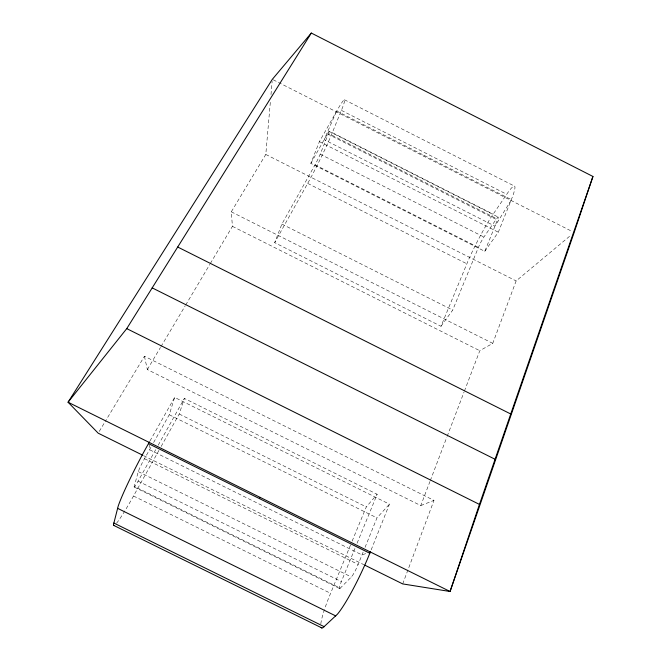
<?xml version="1.0" encoding="UTF-8"?>
<svg xmlns="http://www.w3.org/2000/svg" width="661" height="661" viewBox="0 0 661 661"><rect width="100%" height="100%" fill="white"/><g stroke="black" fill="none" stroke-linecap="round" stroke-linejoin="round"><path stroke-width="0.5" stroke-dasharray="3.31 2.48" d="M210.363 263.483L232.424 226.359L231.292 211.826L265.796 154.451L270.465 100.654M270.993 94.564L272.142 81.361M363.137 552.092L358.146 564.436A10.956 1.471 -65 0 1 351.355 576.979L340.233 588.158L134.183 486.364L138.314 471.623A11.022 0.868 -62.4 0 1 144.503 458.693L151.072 447.034M153.6 442.556L169.257 414.753L174.636 397.401L389.453 504.186L370.565 551.39M161.144 446.456L179.222 414.009L184.361 398.426L377.167 494.288L356.923 543.631M402.706 583.919L433.971 500.402L144.437 356.262L105.099 421.685M464.402 391.114L479.795 350.718L492.751 343.365L516.134 280.925L571.021 235.101M144.437 356.262L147.345 369.549L420.776 505.582L429.939 481.538M430.311 480.572L446.803 437.285M447.167 436.326L464.03 392.08M484.786 251.329L498.328 232.209L512.539 196.59A43.436 4.792 -62.5 0 0 508.334 191.954L491.429 216.709A42.18 4.553 -62.6 0 0 468.211 260.541L440.994 326.278L274.687 242.653L281.875 224.087L315.024 164.829A8.453 0.537 -63.8 0 0 320.197 154.178L328.517 133.489L496.634 218.667A8.667 0.958 -62.5 0 1 497.452 220.022L484.786 251.329L310.827 163.374L319.412 141.619L338.366 108.189A43.643 2.834 -63.9 0 1 342.448 107.743L331.161 135.513A42.37 2.694 -63.8 0 1 309.381 180.321L274.687 242.653M350.578 544.895L328.699 597.924A53.318 6.874 -65.1 0 0 324.791 608.566M365.062 547.341L376.968 517.894L389.453 504.186M340.233 588.158A10.634 1.372 -65.1 0 1 341.357 581.597L355.37 547.432M440.994 326.278L452.702 310.1L478.407 247.437A8.411 0.909 -62.6 0 1 483.926 237.026L496.634 218.667M352.148 541.095L366.285 506.921L377.167 494.288M336.292 111.792L324.171 139.678L494.965 226.169L511.036 200.457M423.875 156.236L424.255 155.451M116.551 523.223A53.632 4.073 -62.3 0 0 131.076 500.377L159.136 450.058M134.183 486.364A10.692 0.81 -62.3 0 0 138.091 481.134L156.194 448.769M158.21 445.175L184.361 398.426M310.827 163.374L327.435 133.886A8.709 0.562 -63.9 0 1 328.517 133.489M149.989 440.953L174.636 397.401M147.345 369.549L160.474 347.455M160.995 346.571L185.154 305.911M185.683 305.027L209.843 264.367M99.249 431.41L104.57 422.569M420.776 505.582L433.971 500.402M365.698 553.621L361.988 554.926L149.568 449.711L149.312 445.15M134.175 487.05L339.498 588.48M133.53 496.023L330.558 593.305M143.544 455.627L363.831 564.676M144.503 458.693L358.146 564.436M138.314 471.623L351.355 576.979M138.091 481.134L341.357 581.597M179.222 414.009L366.285 506.921M169.257 414.753L376.968 517.894M281.875 224.087L452.702 310.1M231.292 211.826L492.751 343.365M232.424 226.359L479.795 350.718M319.412 141.619L498.328 232.209M320.197 154.178L483.926 237.026M315.024 164.829L478.407 247.437M265.796 154.451L516.134 280.925M307.695 183.403L466.84 263.772M344.439 99.753L514.646 186.195M341.406 110.379L506.698 194.268M336.722 111.031L511.358 199.647M273.233 79.799L572.327 231.557M332.343 132.671L493.123 214.147M329.087 131.39L498.229 217.097M327.435 133.886L497.452 220.022M320.833 623.885A53.318 6.874 -65.1 0 1 324.468 609.541"/><path stroke-width="0.99" d="M149.485 441.845L145.684 448.629A55.293 4.371 -62.4 0 0 118.203 506.095L113.527 524.429A53.632 4.073 -62.3 0 0 114.204 525.462M142.619 455.165L98.192 433.178L68.058 402.219L272.315 79.337L311.314 33.05L592.942 176.47L574.153 232.482L450.067 591.496L402.706 583.919L364.756 565.13M592.942 176.47L479.456 504.409L450.067 591.496L68.058 402.219L126.747 328.624L311.314 33.05M321.122 627.405A53.318 6.874 -65.1 0 0 323.022 627.644L337.399 614.218A54.962 7.37 -65 0 0 367.632 558.553L370.565 551.39M259.484 498.617L260.087 497.369M117.534 508.301L335.78 615.945M113.791 523.008L324.245 626.711M113.651 525.363L321.874 627.95M148.477 443.622L369.805 553.274M152.187 287.882L495.081 459.271M126.747 328.624L479.456 504.409M177.702 247.024L510.746 413.993"/></g></svg>
